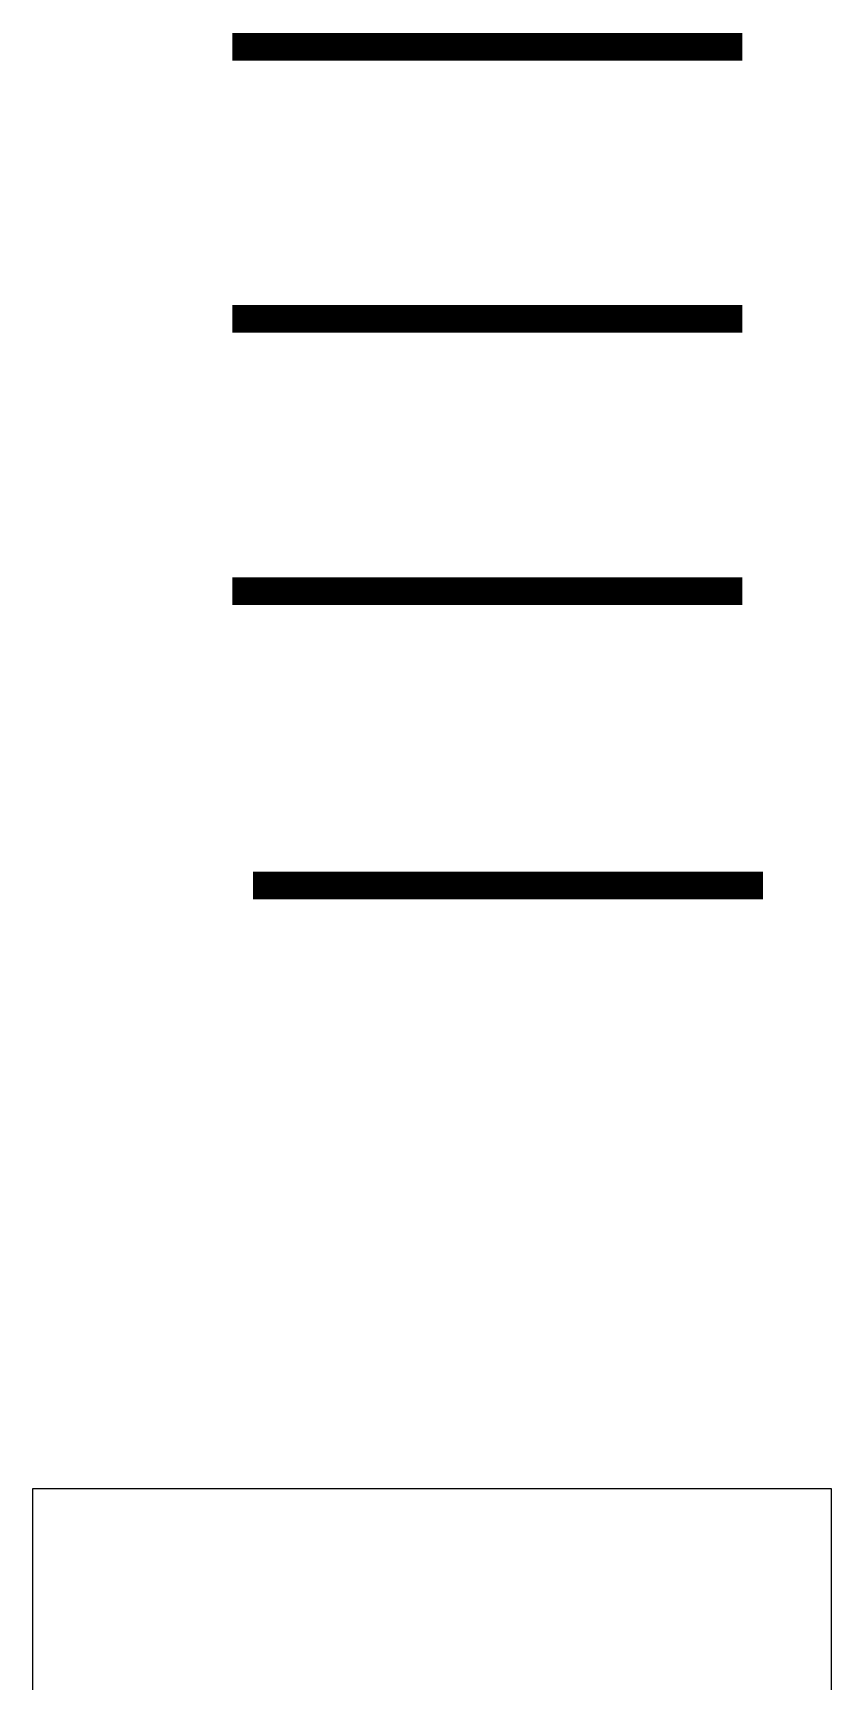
# Model space of a CAD drawing. Extents: x -27 to 25.3, y -8.5 to 57.5.
# Drawn here: x -6.29 to -3.41, y 43.42 to 49.38 of the extents above; entities that cross this region are included whole.
import ezdxf

# ---------------------------------------------------------------- set-up
doc = ezdxf.new("R2010")
doc.units = 0
doc.header["$LTSCALE"] = 0.002
doc.linetypes.add('AXES2', pattern=[28.575, 19.05, -3.175, 3.175, -3.175])
doc.linetypes.add('CACHE2', pattern=[4.7625, 3.175, -1.5875])
doc.layers.add('A-legende', color=7, linetype='Continuous')
doc.layers.add('A-MOQUETTE', color=7, linetype='Continuous', true_color=0xd6e1ff)

msp = doc.modelspace()

# ---------------------------------------------------------------- linework, layer by layer
at = {"layer": 'A-legende', "color": 71, "linetype": 'AXES2', "ltscale": 20, "true_color": 0xbfff7f, "const_width": 0.1}
msp.add_lwpolyline([(-5.5705, 49.3256), (-3.7275, 49.3256)], dxfattribs=at)
at = {"layer": 'A-legende', "color": 141, "linetype": 'AXES2', "ltscale": 20, "true_color": 0x90dfee, "const_width": 0.1}
msp.add_lwpolyline([(-5.5705, 48.3427), (-3.7275, 48.3427)], dxfattribs=at)
at = {"layer": 'A-legende', "color": 1, "linetype": 'CACHE2', "ltscale": 100, "true_color": 0xff0000, "const_width": 0.1}
msp.add_lwpolyline([(-5.5705, 47.3598), (-3.7275, 47.3598)], dxfattribs=at)
at = {"layer": 'A-legende', "color": 39, "linetype": 'CACHE2', "ltscale": 50, "true_color": 0x663d19, "const_width": 0.1}
msp.add_lwpolyline([(-5.4959, 46.2959), (-3.6529, 46.2959)], dxfattribs=at)
at = {"layer": 'A-MOQUETTE', "color": 0}
msp.add_lwpolyline([(-6.2917, 44.1187), (-3.4069, 44.1187), (-3.4069, 42.5265), (-6.2917, 42.5265)], close=True, dxfattribs=at)

doc.saveas('drawing.dxf')
